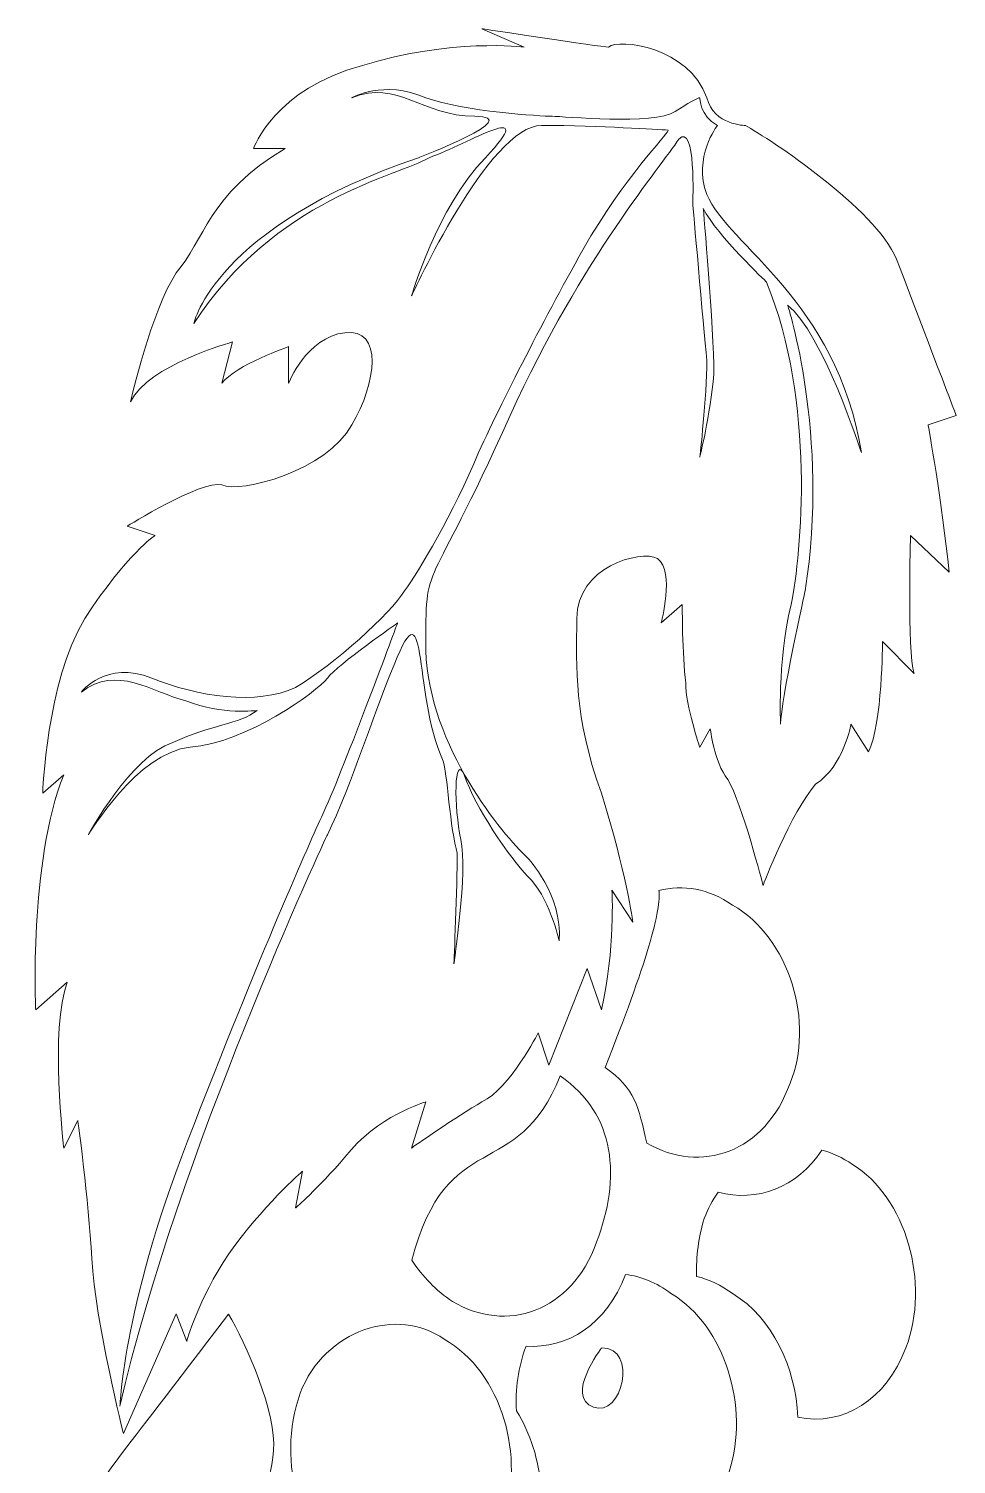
# Model space of a CAD drawing. Header units: millimetres. Extents: x 337 to 2510, y -469 to 429.
# Drawn here: x 368.91 to 376.99, y 311.99 to 324.49 of the extents above; entities that cross this region are included whole.
import ezdxf

# ---------------------------------------------------------------- set-up
doc = ezdxf.new("R2010")
doc.units = ezdxf.units.MM
doc.header["$MEASUREMENT"] = 0
doc.layers.add('Layer 1', color=7, linetype='Continuous')

msp = doc.modelspace()

# ---------------------------------------------------------------- linework, layer by layer
at = {"layer": 'Layer 1', "color": 250, "lineweight": 9}
for points, knots in [([(375.1511, 323.6443), (375.3661, 323.5243), (376.2841, 322.9223), (376.4671, 322.4813), (376.4671, 322.4813), (376.4671, 322.4813), (376.4671, 322.4813), (376.4671, 322.4813), (376.4671, 322.4813), (376.6201, 322.0803), (376.9881, 321.1183), (376.9881, 321.1183), (376.9881, 321.1183), (376.9881, 321.1183), (376.9881, 321.1183), (376.9881, 321.1183), (376.9881, 321.1183), (376.9881, 321.1183), (376.7431, 321.0383), (376.7431, 321.0383), (376.7431, 321.0383), (376.7431, 321.0383), (376.7431, 321.0383), (376.7431, 321.0383), (376.7431, 321.0383), (376.7431, 321.0383), (376.8651, 320.3563), (376.9261, 319.7543), (376.9261, 319.7543), (376.9261, 319.7543), (376.9261, 319.7543), (376.9261, 319.7543), (376.9261, 319.7543), (376.9261, 319.7543), (376.5901, 320.0753), (376.5901, 320.0753), (376.5901, 320.0753), (376.5901, 320.0753), (376.5901, 320.0753), (376.5901, 320.0753), (376.5901, 320.0753), (376.5901, 320.0753), (376.5591, 319.0733), (376.6201, 318.8723), (376.6201, 318.8723), (376.6201, 318.8723), (376.6201, 318.8723), (376.6201, 318.8723), (376.6201, 318.8723), (376.6201, 318.8723), (376.3451, 319.1533), (376.3451, 319.1533), (376.3451, 319.1533), (376.3451, 319.1533), (376.3451, 319.1533), (376.3451, 319.1533), (376.3451, 319.1533), (376.3451, 319.1533), (376.3451, 318.4313), (376.2231, 318.1913), (376.2231, 318.1913), (376.2231, 318.1913), (376.2231, 318.1913), (376.2231, 318.1913), (376.2231, 318.1913), (376.2231, 318.1913), (376.0701, 318.4313), (376.0701, 318.4313), (376.0701, 318.4313), (376.0701, 318.4313), (376.0701, 318.4313), (376.0701, 318.4313), (376.0701, 318.4313), (376.0701, 318.4313), (376.0081, 318.0703), (375.7631, 317.9103), (375.7631, 317.9103), (375.7631, 317.9103), (375.7631, 317.9103), (375.7631, 317.9103), (375.7631, 317.9103), (375.5491, 317.6693), (375.3051, 317.0283), (375.3051, 317.0283), (375.3051, 317.0283), (375.3051, 317.0283), (375.3051, 317.0283), (375.3051, 317.0283), (375.3051, 317.0283), (375.3051, 317.0283), (375.1211, 317.7493), (374.9981, 317.9503), (374.9981, 317.9503), (374.9981, 317.9503), (374.9981, 317.9503), (374.9981, 317.9503), (374.9981, 317.9503), (374.8761, 318.1103), (374.8451, 318.3913), (374.8451, 318.3913), (374.8451, 318.3913), (374.8451, 318.3913), (374.8451, 318.3913), (374.8451, 318.3913), (374.8451, 318.3913), (374.8451, 318.3913), (374.7541, 318.2313), (374.7541, 318.2313), (374.7541, 318.2313), (374.7541, 318.2313), (374.7541, 318.2313), (374.7541, 318.2313), (374.7541, 318.2313), (374.7541, 318.2313), (374.6311, 318.5923), (374.6311, 318.7923), (374.6311, 318.7923), (374.6311, 318.7923), (374.6311, 318.7923), (374.6311, 318.7923), (374.6311, 318.7923), (374.6011, 319.0333), (374.6011, 319.4743), (374.6011, 319.4743), (374.6011, 319.4743), (374.6011, 319.4743), (374.6011, 319.4743), (374.6011, 319.4743), (374.6011, 319.4743), (374.6011, 319.4743), (374.4171, 319.3133), (374.4171, 319.3133), (374.4171, 319.3133), (374.4171, 319.3133), (374.4171, 319.3133), (374.4171, 319.3133), (374.4171, 319.3133), (374.4171, 319.3133), (374.5391, 319.7543), (374.3861, 319.8753), (374.3861, 319.8753), (374.3861, 319.8753), (374.3861, 319.8753), (374.3861, 319.8753), (374.3861, 319.8753), (374.2331, 319.9553), (373.6821, 319.7953), (373.6821, 319.3533), (373.6821, 319.3533), (373.6821, 319.3533), (373.6821, 319.3533), (373.6821, 319.3533), (373.6821, 319.3533), (373.6821, 318.9123), (373.6521, 318.5113), (373.8971, 317.8303), (373.8971, 317.8303), (373.8971, 317.8303), (373.8971, 317.8303), (373.8971, 317.8303), (373.8971, 317.8303), (374.1111, 317.1483), (374.1721, 316.7073), (374.1721, 316.7073), (374.1721, 316.7073), (374.1721, 316.7073), (374.1721, 316.7073), (374.1721, 316.7073), (374.1721, 316.7073), (374.1721, 316.7073), (373.9891, 316.9883), (373.9891, 316.9883), (373.9891, 316.9883), (373.9891, 316.9883), (373.9891, 316.9883), (373.9891, 316.9883), (373.9891, 316.9883), (373.9891, 316.9883), (374.0191, 316.4663), (373.8971, 315.9453), (373.8971, 315.9453), (373.8971, 315.9453), (373.8971, 315.9453), (373.8971, 315.9453), (373.8971, 315.9453), (373.8971, 315.9453), (373.7741, 316.3063), (373.7741, 316.3063), (373.7741, 316.3063), (373.7741, 316.3063), (373.7741, 316.3063), (373.7741, 316.3063), (373.7741, 316.3063), (373.7741, 316.3063), (373.4381, 315.4643), (373.4381, 315.4643), (373.4381, 315.4643), (373.4381, 315.4643), (373.4381, 315.4643), (373.4381, 315.4643), (373.4381, 315.4643), (373.4381, 315.4643), (373.3461, 315.7443), (373.3461, 315.7443), (373.3461, 315.7443), (373.3461, 315.7443), (373.3461, 315.7443), (373.3461, 315.7443), (373.3461, 315.7443), (373.3461, 315.7443), (373.1011, 315.2633), (372.8561, 315.1433), (372.8561, 315.1433), (372.8561, 315.1433), (372.8561, 315.1433), (372.8561, 315.1433), (372.8561, 315.1433), (372.6422, 315.0233), (372.2442, 314.7423), (372.2442, 314.7423), (372.2442, 314.7423), (372.2442, 314.7423), (372.2442, 314.7423), (372.2442, 314.7423), (372.2442, 314.7423), (372.2442, 314.7423), (372.3672, 315.1433), (372.3672, 315.1433), (372.3672, 315.1433), (372.3672, 315.1433), (372.3672, 315.1433), (372.3672, 315.1433), (372.3672, 315.1433), (372.3672, 315.1433), (371.9382, 315.0233), (371.6632, 314.6624), (371.6632, 314.6624), (371.6632, 314.6624), (371.6632, 314.6624), (371.6632, 314.6624), (371.6632, 314.6624), (371.4182, 314.3814), (371.2342, 314.2214), (371.2342, 314.2214), (371.2342, 314.2214), (371.2342, 314.2214), (371.2342, 314.2214), (371.2342, 314.2214), (371.2342, 314.2214), (371.2342, 314.2214), (371.2952, 314.5414), (371.2952, 314.5414), (371.2952, 314.5414), (371.2952, 314.5414), (371.2952, 314.5414), (371.2952, 314.5414), (371.2952, 314.5414), (371.2952, 314.5414), (370.9282, 314.2214), (370.6532, 313.8204), (370.6532, 313.8204), (370.6532, 313.8204), (370.6532, 313.8204), (370.6532, 313.8204), (370.6532, 313.8204), (370.3782, 313.4194), (370.2862, 313.0584), (370.2862, 313.0584), (370.2862, 313.0584), (370.2862, 313.0584), (370.2862, 313.0584), (370.2862, 313.0584), (370.2862, 313.0584), (370.2862, 313.0584), (370.1942, 313.2984), (370.1942, 313.2984), (370.1942, 313.2984), (370.1942, 313.2984), (370.1942, 313.2984), (370.1942, 313.2984), (370.1942, 313.2984), (370.1942, 313.2984), (369.7352, 312.2564), (369.7352, 312.2564), (369.7352, 312.2564), (369.7352, 312.2564), (369.7352, 312.2564), (369.7352, 312.2564), (369.7352, 312.2564), (369.7352, 312.2564), (369.4902, 313.2184), (369.4592, 313.7804), (369.4592, 313.7804), (369.4592, 313.7804), (369.4592, 313.7804), (369.4592, 313.7804), (369.4592, 313.7804), (369.4292, 314.3014), (369.3372, 314.9833), (369.3372, 314.9833), (369.3372, 314.9833), (369.3372, 314.9833), (369.3372, 314.9833), (369.3372, 314.9833), (369.3372, 314.9833), (369.3372, 314.9833), (369.2142, 314.7423), (369.2142, 314.7423), (369.2142, 314.7423), (369.2142, 314.7423), (369.2142, 314.7423), (369.2142, 314.7423), (369.2142, 314.7423), (369.2142, 314.7423), (369.0922, 315.7853), (369.2452, 316.1863), (369.2452, 316.1863), (369.2452, 316.1863), (369.2452, 316.1863), (369.2452, 316.1863), (369.2452, 316.1863), (369.2452, 316.1863), (368.9702, 315.9453), (368.9702, 315.9453), (368.9702, 315.9453), (368.9702, 315.9453), (368.9702, 315.9453), (368.9702, 315.9453), (368.9702, 315.9453), (368.9702, 315.9453), (368.9092, 317.2283), (369.2142, 317.9903), (369.2142, 317.9903), (369.2142, 317.9903), (369.2142, 317.9903), (369.2142, 317.9903), (369.2142, 317.9903), (369.2142, 317.9903), (369.0312, 317.8303), (369.0312, 317.8303), (369.0312, 317.8303), (369.0312, 317.8303), (369.0312, 317.8303), (369.0312, 317.8303), (369.0312, 317.8303), (369.0312, 317.8303), (369.0622, 318.7923), (369.3982, 319.3533), (369.3982, 319.3533), (369.3982, 319.3533), (369.3982, 319.3533), (369.3982, 319.3533), (369.3982, 319.3533), (369.7662, 319.9153), (370.0102, 320.0753), (370.0102, 320.0753), (370.0102, 320.0753), (370.0102, 320.0753), (370.0102, 320.0753), (370.0102, 320.0753), (370.0102, 320.0753), (370.0102, 320.0753), (369.7662, 320.1553), (369.7662, 320.1553), (369.7662, 320.1553), (369.7662, 320.1553), (369.7662, 320.1553), (369.7662, 320.1553), (369.7662, 320.1553), (369.7662, 320.1553), (370.4082, 320.5563), (370.5922, 320.5163), (370.5922, 320.5163), (370.5922, 320.5163), (370.5922, 320.5163), (370.5922, 320.5163), (370.5922, 320.5163), (370.7452, 320.4363), (371.5102, 320.6373), (371.7242, 321.0383), (371.7242, 321.0383), (371.7242, 321.0383), (371.7242, 321.0383), (371.7242, 321.0383), (371.7242, 321.0383), (371.9382, 321.3993), (371.9992, 321.8803), (371.6632, 321.8403), (371.6632, 321.8403), (371.6632, 321.8403), (371.6632, 321.8403), (371.6632, 321.8403), (371.6632, 321.8403), (371.3262, 321.8003), (371.1732, 321.3993), (371.1732, 321.3993), (371.1732, 321.3993), (371.1732, 321.3993), (371.1732, 321.3993), (371.1732, 321.3993), (371.1732, 321.3993), (371.1732, 321.3993), (371.1732, 321.7193), (371.1732, 321.7193), (371.1732, 321.7193), (371.1732, 321.7193), (371.1732, 321.7193), (371.1732, 321.7193), (371.1732, 321.7193), (371.1732, 321.7193), (370.7142, 321.5593), (370.5922, 321.3993), (370.5922, 321.3993), (370.5922, 321.3993), (370.5922, 321.3993), (370.5922, 321.3993), (370.5922, 321.3993), (370.5922, 321.3993), (370.6832, 321.7593), (370.6832, 321.7593), (370.6832, 321.7593), (370.6832, 321.7593), (370.6832, 321.7593), (370.6832, 321.7593), (370.6832, 321.7593), (370.6832, 321.7593), (369.9492, 321.5593), (369.7962, 321.2383), (369.7962, 321.2383), (369.7962, 321.2383), (369.7962, 321.2383), (369.7962, 321.2383), (369.7962, 321.2383), (369.7962, 321.2383), (369.9802, 322.0403), (370.1942, 322.3613), (370.1942, 322.3613), (370.1942, 322.3613), (370.1942, 322.3613), (370.1942, 322.3613), (370.1942, 322.3613), (370.4392, 322.6423), (370.4692, 323.0433), (371.1432, 323.4443), (371.1432, 323.4443), (371.1432, 323.4443), (371.1432, 323.4443), (371.1432, 323.4443), (371.1432, 323.4443), (371.1432, 323.4443), (370.8672, 323.4443), (370.8672, 323.4443), (370.8672, 323.4443), (370.8672, 323.4443), (370.8672, 323.4443), (370.8672, 323.4443), (370.8672, 323.4443), (370.8672, 323.4443), (371.0512, 323.9653), (371.8162, 324.1653), (371.8162, 324.1653), (371.8162, 324.1653), (371.8162, 324.1653), (371.8162, 324.1653), (371.8162, 324.1653), (372.5812, 324.4063), (373.2241, 324.3263), (373.2241, 324.3263), (373.2241, 324.3263), (373.2241, 324.3263), (373.2241, 324.3263), (373.2241, 324.3263), (373.2241, 324.3263), (373.2241, 324.3263), (372.8561, 324.4863), (372.8561, 324.4863), (372.8561, 324.4863), (372.8561, 324.4863), (372.8561, 324.4863), (372.8561, 324.4863), (372.8561, 324.4863), (372.8561, 324.4863), (373.8971, 324.3263), (373.9581, 324.3263), (373.9581, 324.3263), (373.9581, 324.3263), (373.9581, 324.3263), (373.9581, 324.3263), (373.9581, 324.3263), (374.0501, 324.4063), (374.6621, 324.3263), (374.8151, 323.8853), (374.8151, 323.8853), (374.8151, 323.8853), (374.8151, 323.8853), (374.8151, 323.8853), (374.8151, 323.8853), (374.8761, 323.6443), (375.1511, 323.6443), (375.1511, 323.6443)], [0, 0, 0, 0, 0.0079365, 0.0079365, 0.0079365, 0.0079365, 0.015873, 0.015873, 0.015873, 0.015873, 0.0238095, 0.0238095, 0.0238095, 0.0238095, 0.031746, 0.031746, 0.031746, 0.031746, 0.0396825, 0.0396825, 0.0396825, 0.0396825, 0.047619, 0.047619, 0.047619, 0.047619, 0.0555556, 0.0555556, 0.0555556, 0.0555556, 0.0634921, 0.0634921, 0.0634921, 0.0634921, 0.0714286, 0.0714286, 0.0714286, 0.0714286, 0.0793651, 0.0793651, 0.0793651, 0.0793651, 0.0873016, 0.0873016, 0.0873016, 0.0873016, 0.0952381, 0.0952381, 0.0952381, 0.0952381, 0.1031746, 0.1031746, 0.1031746, 0.1031746, 0.1111111, 0.1111111, 0.1111111, 0.1111111, 0.1190476, 0.1190476, 0.1190476, 0.1190476, 0.1269841, 0.1269841, 0.1269841, 0.1269841, 0.1349206, 0.1349206, 0.1349206, 0.1349206, 0.1428571, 0.1428571, 0.1428571, 0.1428571, 0.1507937, 0.1507937, 0.1507937, 0.1507937, 0.1587302, 0.1587302, 0.1587302, 0.1587302, 0.1666667, 0.1666667, 0.1666667, 0.1666667, 0.1746032, 0.1746032, 0.1746032, 0.1746032, 0.1825397, 0.1825397, 0.1825397, 0.1825397, 0.1904762, 0.1904762, 0.1904762, 0.1904762, 0.1984127, 0.1984127, 0.1984127, 0.1984127, 0.2063492, 0.2063492, 0.2063492, 0.2063492, 0.2142857, 0.2142857, 0.2142857, 0.2142857, 0.2222222, 0.2222222, 0.2222222, 0.2222222, 0.2301587, 0.2301587, 0.2301587, 0.2301587, 0.2380952, 0.2380952, 0.2380952, 0.2380952, 0.2460317, 0.2460317, 0.2460317, 0.2460317, 0.2539683, 0.2539683, 0.2539683, 0.2539683, 0.2619048, 0.2619048, 0.2619048, 0.2619048, 0.2698413, 0.2698413, 0.2698413, 0.2698413, 0.2777778, 0.2777778, 0.2777778, 0.2777778, 0.2857143, 0.2857143, 0.2857143, 0.2857143, 0.2936508, 0.2936508, 0.2936508, 0.2936508, 0.3015873, 0.3015873, 0.3015873, 0.3015873, 0.3095238, 0.3095238, 0.3095238, 0.3095238, 0.3174603, 0.3174603, 0.3174603, 0.3174603, 0.3253968, 0.3253968, 0.3253968, 0.3253968, 0.3333333, 0.3333333, 0.3333333, 0.3333333, 0.3412698, 0.3412698, 0.3412698, 0.3412698, 0.3492063, 0.3492063, 0.3492063, 0.3492063, 0.3571429, 0.3571429, 0.3571429, 0.3571429, 0.3650794, 0.3650794, 0.3650794, 0.3650794, 0.3730159, 0.3730159, 0.3730159, 0.3730159, 0.3809524, 0.3809524, 0.3809524, 0.3809524, 0.3888889, 0.3888889, 0.3888889, 0.3888889, 0.3968254, 0.3968254, 0.3968254, 0.3968254, 0.4047619, 0.4047619, 0.4047619, 0.4047619, 0.4126984, 0.4126984, 0.4126984, 0.4126984, 0.4206349, 0.4206349, 0.4206349, 0.4206349, 0.4285714, 0.4285714, 0.4285714, 0.4285714, 0.4365079, 0.4365079, 0.4365079, 0.4365079, 0.4444444, 0.4444444, 0.4444444, 0.4444444, 0.452381, 0.452381, 0.452381, 0.452381, 0.4603175, 0.4603175, 0.4603175, 0.4603175, 0.468254, 0.468254, 0.468254, 0.468254, 0.4761905, 0.4761905, 0.4761905, 0.4761905, 0.484127, 0.484127, 0.484127, 0.484127, 0.4920635, 0.4920635, 0.4920635, 0.4920635, 0.5, 0.5, 0.5, 0.5, 0.5079365, 0.5079365, 0.5079365, 0.5079365, 0.515873, 0.515873, 0.515873, 0.515873, 0.5238095, 0.5238095, 0.5238095, 0.5238095, 0.531746, 0.531746, 0.531746, 0.531746, 0.5396825, 0.5396825, 0.5396825, 0.5396825, 0.547619, 0.547619, 0.547619, 0.547619, 0.5555556, 0.5555556, 0.5555556, 0.5555556, 0.5634921, 0.5634921, 0.5634921, 0.5634921, 0.5714286, 0.5714286, 0.5714286, 0.5714286, 0.5793651, 0.5793651, 0.5793651, 0.5793651, 0.5873016, 0.5873016, 0.5873016, 0.5873016, 0.5952381, 0.5952381, 0.5952381, 0.5952381, 0.6031746, 0.6031746, 0.6031746, 0.6031746, 0.6111111, 0.6111111, 0.6111111, 0.6111111, 0.6190476, 0.6190476, 0.6190476, 0.6190476, 0.6269841, 0.6269841, 0.6269841, 0.6269841, 0.6349206, 0.6349206, 0.6349206, 0.6349206, 0.6428571, 0.6428571, 0.6428571, 0.6428571, 0.6507937, 0.6507937, 0.6507937, 0.6507937, 0.6587302, 0.6587302, 0.6587302, 0.6587302, 0.6666667, 0.6666667, 0.6666667, 0.6666667, 0.6746032, 0.6746032, 0.6746032, 0.6746032, 0.6825397, 0.6825397, 0.6825397, 0.6825397, 0.6904762, 0.6904762, 0.6904762, 0.6904762, 0.6984127, 0.6984127, 0.6984127, 0.6984127, 0.7063492, 0.7063492, 0.7063492, 0.7063492, 0.7142857, 0.7142857, 0.7142857, 0.7142857, 0.7222222, 0.7222222, 0.7222222, 0.7222222, 0.7301587, 0.7301587, 0.7301587, 0.7301587, 0.7380952, 0.7380952, 0.7380952, 0.7380952, 0.7460317, 0.7460317, 0.7460317, 0.7460317, 0.7539683, 0.7539683, 0.7539683, 0.7539683, 0.7619048, 0.7619048, 0.7619048, 0.7619048, 0.7698413, 0.7698413, 0.7698413, 0.7698413, 0.7777778, 0.7777778, 0.7777778, 0.7777778, 0.7857143, 0.7857143, 0.7857143, 0.7857143, 0.7936508, 0.7936508, 0.7936508, 0.7936508, 0.8015873, 0.8015873, 0.8015873, 0.8015873, 0.8095238, 0.8095238, 0.8095238, 0.8095238, 0.8174603, 0.8174603, 0.8174603, 0.8174603, 0.8253968, 0.8253968, 0.8253968, 0.8253968, 0.8333333, 0.8333333, 0.8333333, 0.8333333, 0.8412698, 0.8412698, 0.8412698, 0.8412698, 0.8492063, 0.8492063, 0.8492063, 0.8492063, 0.8571429, 0.8571429, 0.8571429, 0.8571429, 0.8650794, 0.8650794, 0.8650794, 0.8650794, 0.8730159, 0.8730159, 0.8730159, 0.8730159, 0.8809524, 0.8809524, 0.8809524, 0.8809524, 0.8888889, 0.8888889, 0.8888889, 0.8888889, 0.8968254, 0.8968254, 0.8968254, 0.8968254, 0.9047619, 0.9047619, 0.9047619, 0.9047619, 0.9126984, 0.9126984, 0.9126984, 0.9126984, 0.9206349, 0.9206349, 0.9206349, 0.9206349, 0.9285714, 0.9285714, 0.9285714, 0.9285714, 0.9365079, 0.9365079, 0.9365079, 0.9365079, 0.9444444, 0.9444444, 0.9444444, 0.9444444, 0.952381, 0.952381, 0.952381, 0.952381, 0.9603175, 0.9603175, 0.9603175, 0.9603175, 0.968254, 0.968254, 0.968254, 0.968254, 0.9761905, 0.9761905, 0.9761905, 0.9761905, 0.984127, 0.984127, 0.984127, 0.984127, 1, 1, 1, 1]), ([(374.9071, 323.6443), (374.9071, 323.6443), (374.6931, 323.3633), (374.8151, 323.0433), (374.8151, 323.0433), (374.8151, 323.0433), (374.8151, 323.0433), (374.8151, 323.0433), (374.8151, 323.0433), (374.9981, 322.6023), (375.9471, 322.1203), (376.1611, 320.7973), (376.1611, 320.7973), (376.1611, 320.7973), (376.1611, 320.7973), (376.1611, 320.7973), (376.1611, 320.7973), (376.1611, 320.7973), (375.8251, 321.8403), (375.5191, 322.0803), (375.5191, 322.0803), (375.5191, 322.0803), (375.5191, 322.0803), (375.5191, 322.0803), (375.5191, 322.0803), (375.5191, 322.0803), (375.8861, 320.9573), (375.6721, 319.5943), (375.6721, 319.5943), (375.6721, 319.5943), (375.6721, 319.5943), (375.6721, 319.5943), (375.6721, 319.5943), (375.6721, 319.5943), (375.4581, 318.6323), (375.4581, 318.4313), (375.4581, 318.4313), (375.4581, 318.4313), (375.4581, 318.4313), (375.4581, 318.4313), (375.4581, 318.4313), (375.4581, 318.4313), (375.4271, 318.9523), (375.5491, 319.4743), (375.5491, 319.4743), (375.5491, 319.4743), (375.5491, 319.4743), (375.5491, 319.4743), (375.5491, 319.4743), (375.6411, 319.9153), (375.7631, 321.2383), (375.3351, 322.2813), (375.3351, 322.2813), (375.3351, 322.2813), (375.3351, 322.2813), (375.3351, 322.2813), (375.3351, 322.2813), (375.3351, 322.2813), (374.9071, 322.6823), (374.7841, 322.9223), (374.7841, 322.9223), (374.7841, 322.9223), (374.7841, 322.9223), (374.7841, 322.9223), (374.7841, 322.9223), (374.7841, 322.9223), (374.8761, 321.8803), (374.8761, 321.4793), (374.8761, 321.4793), (374.8761, 321.4793), (374.8761, 321.4793), (374.8761, 321.4793), (374.8761, 321.4793), (374.8451, 321.1183), (374.7541, 320.7573), (374.7541, 320.7573), (374.7541, 320.7573), (374.7541, 320.7573), (374.7541, 320.7573), (374.7541, 320.7573), (374.7541, 320.7573), (374.7541, 320.7573), (374.8151, 321.2783), (374.8151, 321.5993), (374.8151, 321.5993), (374.8151, 321.5993), (374.8151, 321.5993), (374.8151, 321.5993), (374.8151, 321.5993), (374.7841, 321.9203), (374.6931, 322.9623), (374.6931, 322.9623), (374.6931, 322.9623), (374.6931, 322.9623), (374.6931, 322.9623), (374.6931, 322.9623), (374.6931, 322.9623), (374.6931, 322.9623), (374.7231, 323.6843), (374.5701, 323.5243), (374.5701, 323.5243), (374.5701, 323.5243), (374.5701, 323.5243), (374.5701, 323.5243), (374.5701, 323.5243), (374.4171, 323.2833), (373.7441, 322.5213), (373.1011, 321.1183), (373.1011, 321.1183), (373.1011, 321.1183), (373.1011, 321.1183), (373.1011, 321.1183), (373.1011, 321.1183), (372.3672, 319.4743), (372.3672, 319.9153), (372.3672, 319.0733), (372.3672, 319.0733), (372.3672, 319.0733), (372.3672, 319.0733), (372.3672, 319.0733), (372.3672, 319.0733), (372.3972, 318.2313), (373.0401, 317.4693), (373.2541, 317.2683), (373.2541, 317.2683), (373.2541, 317.2683), (373.2541, 317.2683), (373.2541, 317.2683), (373.2541, 317.2683), (373.2541, 317.2683), (373.5601, 316.9473), (373.5291, 316.5463), (373.5291, 316.5463), (373.5291, 316.5463), (373.5291, 316.5463), (373.5291, 316.5463), (373.5291, 316.5463), (373.5291, 316.5463), (373.4381, 316.9473), (373.2541, 317.1083), (373.2541, 317.1083), (373.2541, 317.1083), (373.2541, 317.1083), (373.2541, 317.1083), (373.2541, 317.1083), (373.1011, 317.2683), (372.7951, 317.7093), (372.7031, 317.9903), (372.7031, 317.9903), (372.7031, 317.9903), (372.7031, 317.9903), (372.7031, 317.9903), (372.7031, 317.9903), (372.6122, 318.1913), (372.6122, 317.7093), (372.6731, 317.4293), (372.6731, 317.4293), (372.6731, 317.4293), (372.6731, 317.4293), (372.6731, 317.4293), (372.6731, 317.4293), (372.7341, 317.1483), (372.6122, 316.3463), (372.6122, 316.3463), (372.6122, 316.3463), (372.6122, 316.3463), (372.6122, 316.3463), (372.6122, 316.3463), (372.6122, 316.3463), (372.6122, 316.3463), (372.6422, 317.0283), (372.6422, 317.3083), (372.6422, 317.3083), (372.6422, 317.3083), (372.6422, 317.3083), (372.6422, 317.3083), (372.6422, 317.3083), (372.5812, 317.5093), (372.5502, 318.0303), (372.5202, 318.1103), (372.5202, 318.1103), (372.5202, 318.1103), (372.5202, 318.1103), (372.5202, 318.1103), (372.5202, 318.1103), (372.2442, 318.7123), (372.3972, 319.7543), (372.0612, 318.8723), (372.0612, 318.8723), (372.0612, 318.8723), (372.0612, 318.8723), (372.0612, 318.8723), (372.0612, 318.8723), (371.9082, 318.5113), (371.7242, 317.9103), (371.5102, 317.4693), (371.5102, 317.4693), (371.5102, 317.4693), (371.5102, 317.4693), (371.5102, 317.4693), (371.5102, 317.4693), (371.5102, 317.4693), (370.1942, 314.6624), (369.7042, 312.4964), (369.7042, 312.4964), (369.7042, 312.4964), (369.7042, 312.4964), (369.7042, 312.4964), (369.7042, 312.4964), (369.7042, 312.4964), (369.7352, 313.4194), (370.3472, 314.9423), (370.3472, 314.9423), (370.3472, 314.9423), (370.3472, 314.9423), (370.3472, 314.9423), (370.3472, 314.9423), (370.9902, 316.5873), (371.3872, 317.4693), (371.4792, 317.6693), (371.4792, 317.6693), (371.4792, 317.6693), (371.4792, 317.6693), (371.4792, 317.6693), (371.4792, 317.6693), (371.6632, 318.0703), (372.1222, 319.3133), (372.1222, 319.3133), (372.1222, 319.3133), (372.1222, 319.3133), (372.1222, 319.3133), (372.1222, 319.3133), (372.1222, 319.3133), (372.1222, 319.3133), (371.6022, 318.9523), (371.5102, 318.8323), (371.5102, 318.8323), (371.5102, 318.8323), (371.5102, 318.8323), (371.5102, 318.8323), (371.5102, 318.8323), (371.4182, 318.7123), (370.8062, 318.2713), (370.3162, 318.2313), (370.3162, 318.2313), (370.3162, 318.2313), (370.3162, 318.2313), (370.3162, 318.2313), (370.3162, 318.2313), (369.8572, 318.1913), (369.4292, 317.4693), (369.4292, 317.4693), (369.4292, 317.4693), (369.4292, 317.4693), (369.4292, 317.4693), (369.4292, 317.4693), (369.4292, 317.4693), (369.4292, 317.4693), (369.7962, 318.1503), (370.1632, 318.2713), (370.1632, 318.2713), (370.1632, 318.2713), (370.1632, 318.2713), (370.1632, 318.2713), (370.1632, 318.2713), (370.5002, 318.4313), (370.7452, 318.4313), (370.8982, 318.5513), (370.8982, 318.5513), (370.8982, 318.5513), (370.8982, 318.5513), (370.8982, 318.5513), (370.8982, 318.5513), (370.8982, 318.5513), (370.5922, 318.5113), (370.2862, 318.6323), (370.2862, 318.6323), (370.2862, 318.6323), (370.2862, 318.6323), (370.2862, 318.6323), (370.2862, 318.6323), (369.9802, 318.7123), (369.6742, 318.9523), (369.3682, 318.7123), (369.3682, 318.7123), (369.3682, 318.7123), (369.3682, 318.7123), (369.3682, 318.7123), (369.3682, 318.7123), (369.3682, 318.7123), (369.5822, 318.9933), (369.9802, 318.8323), (369.9802, 318.8323), (369.9802, 318.8323), (369.9802, 318.8323), (369.9802, 318.8323), (369.9802, 318.8323), (370.3782, 318.6723), (370.8982, 318.5923), (371.2342, 318.7523), (371.2342, 318.7523), (371.2342, 318.7523), (371.2342, 318.7523), (371.2342, 318.7523), (371.2342, 318.7523), (371.5712, 318.9523), (372.0612, 319.3943), (372.1832, 319.5943), (372.1832, 319.5943), (372.1832, 319.5943), (372.1832, 319.5943), (372.1832, 319.5943), (372.1832, 319.5943), (372.3052, 319.7543), (372.6122, 320.2763), (372.8261, 320.7973), (372.8261, 320.7973), (372.8261, 320.7973), (372.8261, 320.7973), (372.8261, 320.7973), (372.8261, 320.7973), (373.0701, 321.3183), (373.4381, 322.0403), (373.8051, 322.6823), (373.8051, 322.6823), (373.8051, 322.6823), (373.8051, 322.6823), (373.8051, 322.6823), (373.8051, 322.6823), (374.1721, 323.2833), (374.5091, 323.6043), (374.4781, 323.6043), (374.4781, 323.6043), (374.4781, 323.6043), (374.4781, 323.6043), (374.4781, 323.6043), (374.4781, 323.6043), (374.3861, 323.6043), (373.8971, 323.6443), (373.3761, 323.6443), (373.3761, 323.6443), (373.3761, 323.6443), (373.3761, 323.6443), (373.3761, 323.6443), (373.3761, 323.6443), (372.9171, 323.6443), (372.2442, 322.1603), (372.2442, 322.1603), (372.2442, 322.1603), (372.2442, 322.1603), (372.2442, 322.1603), (372.2442, 322.1603), (372.2442, 322.1603), (372.2442, 322.1603), (372.4592, 322.9223), (372.8871, 323.3633), (372.8871, 323.3633), (372.8871, 323.3633), (372.8871, 323.3633), (372.8871, 323.3633), (372.8871, 323.3633), (373.3761, 323.8853), (372.7341, 323.4843), (372.3972, 323.3633), (372.3972, 323.3633), (372.3972, 323.3633), (372.3972, 323.3633), (372.3972, 323.3633), (372.3972, 323.3633), (372.1222, 323.2033), (371.0512, 323.0033), (370.3472, 321.9203), (370.3472, 321.9203), (370.3472, 321.9203), (370.3472, 321.9203), (370.3472, 321.9203), (370.3472, 321.9203), (370.3472, 321.9203), (370.5312, 322.7623), (372.3052, 323.3633), (372.3052, 323.3633), (372.3052, 323.3633), (372.3052, 323.3633), (372.3052, 323.3633), (372.3052, 323.3633), (372.3052, 323.3633), (373.2541, 323.7243), (372.7951, 323.7243), (372.7951, 323.7243), (372.7951, 323.7243), (372.7951, 323.7243), (372.7951, 323.7243), (372.7951, 323.7243), (372.3362, 323.7243), (372.1222, 324.0453), (371.7242, 323.8853), (371.7242, 323.8853), (371.7242, 323.8853), (371.7242, 323.8853), (371.7242, 323.8853), (371.7242, 323.8853), (371.7242, 323.8853), (371.9992, 324.0453), (372.3672, 323.8853), (372.3672, 323.8853), (372.3672, 323.8853), (372.3672, 323.8853), (372.3672, 323.8853), (372.3672, 323.8853), (372.7031, 323.7643), (373.3761, 323.7243), (373.4681, 323.7243), (373.4681, 323.7243), (373.4681, 323.7243), (373.4681, 323.7243), (373.4681, 323.7243), (373.4681, 323.7243), (373.5601, 323.7243), (374.3561, 323.6443), (374.5391, 323.7643), (374.5391, 323.7643), (374.5391, 323.7643), (374.5391, 323.7643), (374.5391, 323.7643), (374.5391, 323.7643), (374.7231, 323.8853), (374.7541, 323.8853), (374.7541, 323.8853), (374.7541, 323.8853), (374.7541, 323.8853), (374.7541, 323.8853), (374.7541, 323.8853), (374.7541, 323.8853), (374.7541, 323.8853), (374.7541, 323.7243), (374.9071, 323.6443)], [0, 0, 0, 0, 0.0090909, 0.0090909, 0.0090909, 0.0090909, 0.0181818, 0.0181818, 0.0181818, 0.0181818, 0.0272727, 0.0272727, 0.0272727, 0.0272727, 0.0363636, 0.0363636, 0.0363636, 0.0363636, 0.0454545, 0.0454545, 0.0454545, 0.0454545, 0.0545455, 0.0545455, 0.0545455, 0.0545455, 0.0636364, 0.0636364, 0.0636364, 0.0636364, 0.0727273, 0.0727273, 0.0727273, 0.0727273, 0.0818182, 0.0818182, 0.0818182, 0.0818182, 0.0909091, 0.0909091, 0.0909091, 0.0909091, 0.1, 0.1, 0.1, 0.1, 0.1090909, 0.1090909, 0.1090909, 0.1090909, 0.1181818, 0.1181818, 0.1181818, 0.1181818, 0.1272727, 0.1272727, 0.1272727, 0.1272727, 0.1363636, 0.1363636, 0.1363636, 0.1363636, 0.1454545, 0.1454545, 0.1454545, 0.1454545, 0.1545455, 0.1545455, 0.1545455, 0.1545455, 0.1636364, 0.1636364, 0.1636364, 0.1636364, 0.1727273, 0.1727273, 0.1727273, 0.1727273, 0.1818182, 0.1818182, 0.1818182, 0.1818182, 0.1909091, 0.1909091, 0.1909091, 0.1909091, 0.2, 0.2, 0.2, 0.2, 0.2090909, 0.2090909, 0.2090909, 0.2090909, 0.2181818, 0.2181818, 0.2181818, 0.2181818, 0.2272727, 0.2272727, 0.2272727, 0.2272727, 0.2363636, 0.2363636, 0.2363636, 0.2363636, 0.2454545, 0.2454545, 0.2454545, 0.2454545, 0.2545455, 0.2545455, 0.2545455, 0.2545455, 0.2636364, 0.2636364, 0.2636364, 0.2636364, 0.2727273, 0.2727273, 0.2727273, 0.2727273, 0.2818182, 0.2818182, 0.2818182, 0.2818182, 0.2909091, 0.2909091, 0.2909091, 0.2909091, 0.3, 0.3, 0.3, 0.3, 0.3090909, 0.3090909, 0.3090909, 0.3090909, 0.3181818, 0.3181818, 0.3181818, 0.3181818, 0.3272727, 0.3272727, 0.3272727, 0.3272727, 0.3363636, 0.3363636, 0.3363636, 0.3363636, 0.3454545, 0.3454545, 0.3454545, 0.3454545, 0.3545455, 0.3545455, 0.3545455, 0.3545455, 0.3636364, 0.3636364, 0.3636364, 0.3636364, 0.3727273, 0.3727273, 0.3727273, 0.3727273, 0.3818182, 0.3818182, 0.3818182, 0.3818182, 0.3909091, 0.3909091, 0.3909091, 0.3909091, 0.4, 0.4, 0.4, 0.4, 0.4090909, 0.4090909, 0.4090909, 0.4090909, 0.4181818, 0.4181818, 0.4181818, 0.4181818, 0.4272727, 0.4272727, 0.4272727, 0.4272727, 0.4363636, 0.4363636, 0.4363636, 0.4363636, 0.4454545, 0.4454545, 0.4454545, 0.4454545, 0.4545455, 0.4545455, 0.4545455, 0.4545455, 0.4636364, 0.4636364, 0.4636364, 0.4636364, 0.4727273, 0.4727273, 0.4727273, 0.4727273, 0.4818182, 0.4818182, 0.4818182, 0.4818182, 0.4909091, 0.4909091, 0.4909091, 0.4909091, 0.5, 0.5, 0.5, 0.5, 0.5090909, 0.5090909, 0.5090909, 0.5090909, 0.5181818, 0.5181818, 0.5181818, 0.5181818, 0.5272727, 0.5272727, 0.5272727, 0.5272727, 0.5363636, 0.5363636, 0.5363636, 0.5363636, 0.5454545, 0.5454545, 0.5454545, 0.5454545, 0.5545455, 0.5545455, 0.5545455, 0.5545455, 0.5636364, 0.5636364, 0.5636364, 0.5636364, 0.5727273, 0.5727273, 0.5727273, 0.5727273, 0.5818182, 0.5818182, 0.5818182, 0.5818182, 0.5909091, 0.5909091, 0.5909091, 0.5909091, 0.6, 0.6, 0.6, 0.6, 0.6090909, 0.6090909, 0.6090909, 0.6090909, 0.6181818, 0.6181818, 0.6181818, 0.6181818, 0.6272727, 0.6272727, 0.6272727, 0.6272727, 0.6363636, 0.6363636, 0.6363636, 0.6363636, 0.6454545, 0.6454545, 0.6454545, 0.6454545, 0.6545455, 0.6545455, 0.6545455, 0.6545455, 0.6636364, 0.6636364, 0.6636364, 0.6636364, 0.6727273, 0.6727273, 0.6727273, 0.6727273, 0.6818182, 0.6818182, 0.6818182, 0.6818182, 0.6909091, 0.6909091, 0.6909091, 0.6909091, 0.7, 0.7, 0.7, 0.7, 0.7090909, 0.7090909, 0.7090909, 0.7090909, 0.7181818, 0.7181818, 0.7181818, 0.7181818, 0.7272727, 0.7272727, 0.7272727, 0.7272727, 0.7363636, 0.7363636, 0.7363636, 0.7363636, 0.7454545, 0.7454545, 0.7454545, 0.7454545, 0.7545455, 0.7545455, 0.7545455, 0.7545455, 0.7636364, 0.7636364, 0.7636364, 0.7636364, 0.7727273, 0.7727273, 0.7727273, 0.7727273, 0.7818182, 0.7818182, 0.7818182, 0.7818182, 0.7909091, 0.7909091, 0.7909091, 0.7909091, 0.8, 0.8, 0.8, 0.8, 0.8090909, 0.8090909, 0.8090909, 0.8090909, 0.8181818, 0.8181818, 0.8181818, 0.8181818, 0.8272727, 0.8272727, 0.8272727, 0.8272727, 0.8363636, 0.8363636, 0.8363636, 0.8363636, 0.8454545, 0.8454545, 0.8454545, 0.8454545, 0.8545455, 0.8545455, 0.8545455, 0.8545455, 0.8636364, 0.8636364, 0.8636364, 0.8636364, 0.8727273, 0.8727273, 0.8727273, 0.8727273, 0.8818182, 0.8818182, 0.8818182, 0.8818182, 0.8909091, 0.8909091, 0.8909091, 0.8909091, 0.9, 0.9, 0.9, 0.9, 0.9090909, 0.9090909, 0.9090909, 0.9090909, 0.9181818, 0.9181818, 0.9181818, 0.9181818, 0.9272727, 0.9272727, 0.9272727, 0.9272727, 0.9363636, 0.9363636, 0.9363636, 0.9363636, 0.9454545, 0.9454545, 0.9454545, 0.9454545, 0.9545455, 0.9545455, 0.9545455, 0.9545455, 0.9636364, 0.9636364, 0.9636364, 0.9636364, 0.9727273, 0.9727273, 0.9727273, 0.9727273, 0.9818182, 0.9818182, 0.9818182, 0.9818182, 1, 1, 1, 1]), ([(375.5401, 315.3073), (375.3261, 314.7003), (374.7571, 314.5114), (374.2931, 314.7863), (374.2931, 314.7863), (374.2931, 314.7863), (374.2931, 314.7863), (374.2931, 314.7863), (374.2931, 314.7863), (374.2171, 315.1033), (374.1951, 315.2603), (373.9291, 315.4433), (373.9291, 315.4433), (373.9291, 315.4433), (373.9291, 315.4433), (373.9291, 315.4433), (373.9291, 315.4433), (374.2841, 316.3323), (374.4281, 316.8373), (374.3971, 316.9833), (374.3971, 316.9833), (374.3971, 316.9833), (374.3971, 316.9833), (374.3971, 316.9833), (374.3971, 316.9833), (374.6051, 317.0383), (374.8321, 317.0033), (375.0381, 316.8573), (375.0381, 316.8573), (375.0381, 316.8573), (375.0381, 316.8573), (375.0381, 316.8573), (375.0381, 316.8573), (375.5401, 316.5763), (375.7551, 315.8243), (375.5401, 315.3073)], [0, 0, 0, 0, 0.1, 0.1, 0.1, 0.1, 0.2, 0.2, 0.2, 0.2, 0.3, 0.3, 0.3, 0.3, 0.4, 0.4, 0.4, 0.4, 0.5, 0.5, 0.5, 0.5, 0.6, 0.6, 0.6, 0.6, 0.7, 0.7, 0.7, 0.7, 0.8, 0.8, 0.8, 0.8, 1, 1, 1, 1]), ([(373.8551, 313.9234), (373.6391, 313.3134), (373.0661, 313.1254), (372.6002, 313.4074), (372.6002, 313.4074), (372.6002, 313.4074), (372.6002, 313.4074), (372.6002, 313.4074), (372.6002, 313.4074), (372.4582, 313.5004), (372.3392, 313.6234), (372.2462, 313.7664), (372.2462, 313.7664), (372.2462, 313.7664), (372.2462, 313.7664), (372.2462, 313.7664), (372.2462, 313.7664), (372.5532, 314.9413), (373.1621, 314.4284), (373.5381, 315.3703), (373.5381, 315.3703), (373.5381, 315.3703), (373.5381, 315.3703), (373.5381, 315.3703), (373.5381, 315.3703), (374.0261, 315.0353), (374.0671, 314.4794), (373.8551, 313.9234)], [0, 0, 0, 0, 0.125, 0.125, 0.125, 0.125, 0.25, 0.25, 0.25, 0.25, 0.375, 0.375, 0.375, 0.375, 0.5, 0.5, 0.5, 0.5, 0.625, 0.625, 0.625, 0.625, 0.75, 0.75, 0.75, 0.75, 1, 1, 1, 1]), ([(376.5491, 313.0024), (376.3791, 312.5554), (376.0051, 312.3154), (375.6071, 312.3994), (375.6071, 312.3994), (375.6071, 312.3994), (375.6071, 312.3994), (375.6071, 312.3994), (375.6071, 312.3994), (375.5901, 312.8364), (375.3841, 313.2664), (375.0441, 313.4724), (375.0441, 313.4724), (375.0441, 313.4724), (375.0441, 313.4724), (375.0441, 313.4724), (375.0441, 313.4724), (374.9381, 313.5514), (374.8311, 313.6004), (374.7261, 313.6254), (374.7261, 313.6254), (374.7261, 313.6254), (374.7261, 313.6254), (374.7261, 313.6254), (374.7261, 313.6254), (374.7201, 313.7994), (374.7431, 313.9714), (374.7931, 314.1294), (374.7931, 314.1294), (374.7931, 314.1294), (374.7931, 314.1294), (374.7931, 314.1294), (374.7931, 314.1294), (374.8251, 314.2134), (374.8661, 314.2904), (374.9141, 314.3594), (374.9141, 314.3594), (374.9141, 314.3594), (374.9141, 314.3594), (374.9141, 314.3594), (374.9141, 314.3594), (375.2501, 314.2674), (375.6011, 314.3944), (375.8171, 314.7243), (375.8171, 314.7243), (375.8171, 314.7243), (375.8171, 314.7243), (375.8171, 314.7243), (375.8171, 314.7243), (375.9091, 314.7003), (375.9981, 314.6594), (376.0831, 314.5994), (376.0831, 314.5994), (376.0831, 314.5994), (376.0831, 314.5994), (376.0831, 314.5994), (376.0831, 314.5994), (376.5491, 314.3174), (376.7641, 313.5664), (376.5491, 313.0024)], [0, 0, 0, 0, 0.0625, 0.0625, 0.0625, 0.0625, 0.125, 0.125, 0.125, 0.125, 0.1875, 0.1875, 0.1875, 0.1875, 0.25, 0.25, 0.25, 0.25, 0.3125, 0.3125, 0.3125, 0.3125, 0.375, 0.375, 0.375, 0.375, 0.4375, 0.4375, 0.4375, 0.4375, 0.5, 0.5, 0.5, 0.5, 0.5625, 0.5625, 0.5625, 0.5625, 0.625, 0.625, 0.625, 0.625, 0.6875, 0.6875, 0.6875, 0.6875, 0.75, 0.75, 0.75, 0.75, 0.8125, 0.8125, 0.8125, 0.8125, 0.875, 0.875, 0.875, 0.875, 1, 1, 1, 1]), ([(375.0101, 311.9234), (374.7591, 311.3124), (374.1861, 311.1244), (373.7201, 311.4064), (373.7201, 311.4064), (373.7201, 311.4064), (373.7201, 311.4064), (373.7201, 311.4064), (373.7201, 311.4064), (373.5811, 311.5044), (373.4621, 311.6344), (373.3691, 311.7864), (373.3691, 311.7864), (373.3691, 311.7864), (373.3691, 311.7864), (373.3691, 311.7864), (373.3691, 311.7864), (373.3531, 312.0244), (373.2801, 312.2594), (373.1571, 312.4534), (373.1571, 312.4534), (373.1571, 312.4534), (373.1571, 312.4534), (373.1571, 312.4534), (373.1571, 312.4534), (373.1461, 312.6414), (373.1711, 312.8334), (373.2411, 313.0184), (373.2411, 313.0184), (373.2411, 313.0184), (373.2411, 313.0184), (373.2411, 313.0184), (373.2411, 313.0184), (373.5971, 312.9914), (373.9451, 313.2054), (374.1071, 313.6414), (374.1071, 313.6414), (374.1071, 313.6414), (374.1071, 313.6414), (374.1071, 313.6414), (374.1071, 313.6414), (374.2391, 313.6264), (374.3741, 313.5734), (374.5081, 313.4734), (374.5081, 313.4734), (374.5081, 313.4734), (374.5081, 313.4734), (374.5081, 313.4734), (374.5081, 313.4734), (374.9741, 313.1914), (375.1891, 312.4864), (375.0101, 311.9234)], [0, 0, 0, 0, 0.0714286, 0.0714286, 0.0714286, 0.0714286, 0.1428571, 0.1428571, 0.1428571, 0.1428571, 0.2142857, 0.2142857, 0.2142857, 0.2142857, 0.2857143, 0.2857143, 0.2857143, 0.2857143, 0.3571429, 0.3571429, 0.3571429, 0.3571429, 0.4285714, 0.4285714, 0.4285714, 0.4285714, 0.5, 0.5, 0.5, 0.5, 0.5714286, 0.5714286, 0.5714286, 0.5714286, 0.6428571, 0.6428571, 0.6428571, 0.6428571, 0.7142857, 0.7142857, 0.7142857, 0.7142857, 0.7857143, 0.7857143, 0.7857143, 0.7857143, 0.8571429, 0.8571429, 0.8571429, 0.8571429, 1, 1, 1, 1]), ([(371.0412, 312.1104), (370.9862, 311.4414), (370.4892, 311.0224), (369.9792, 311.0944), (369.9792, 311.0944), (369.9792, 311.0944), (369.9792, 311.0944), (369.9792, 311.0944), (369.9792, 311.0944), (369.7172, 311.1614), (369.5062, 311.3134), (369.3562, 311.5224), (369.3562, 311.5224), (369.3562, 311.5224), (369.3562, 311.5224), (369.3562, 311.5224), (369.3562, 311.5224), (369.5442, 311.8954), (369.6372, 311.9594), (370.6482, 313.2964), (370.6482, 313.2964), (370.6482, 313.2964), (370.6482, 313.2964), (370.6482, 313.2964), (370.6482, 313.2964), (370.7982, 313.0554), (371.0732, 312.4194), (371.0412, 312.1104)], [0, 0, 0, 0, 0.125, 0.125, 0.125, 0.125, 0.25, 0.25, 0.25, 0.25, 0.375, 0.375, 0.375, 0.375, 0.5, 0.5, 0.5, 0.5, 0.625, 0.625, 0.625, 0.625, 0.75, 0.75, 0.75, 0.75, 1, 1, 1, 1]), ([(373.0301, 311.4814), (372.8151, 310.9174), (372.2422, 310.6834), (371.7762, 311.0124), (371.7762, 311.0124), (371.7762, 311.0124), (371.7762, 311.0124), (371.7762, 311.0124), (371.7762, 311.0124), (371.2742, 311.2934), (371.0592, 311.9984), (371.2742, 312.6084), (371.2742, 312.6084), (371.2742, 312.6084), (371.2742, 312.6084), (371.2742, 312.6084), (371.2742, 312.6084), (371.4862, 313.1644), (372.1242, 313.3644), (372.5282, 313.0784), (372.5282, 313.0784), (372.5282, 313.0784), (372.5282, 313.0784), (372.5282, 313.0784), (372.5282, 313.0784), (373.0301, 312.7964), (373.2451, 312.0454), (373.0301, 311.4814)], [0, 0, 0, 0, 0.125, 0.125, 0.125, 0.125, 0.25, 0.25, 0.25, 0.25, 0.375, 0.375, 0.375, 0.375, 0.5, 0.5, 0.5, 0.5, 0.625, 0.625, 0.625, 0.625, 0.75, 0.75, 0.75, 0.75, 1, 1, 1, 1]), ([(373.8991, 313.0034), (374.2211, 313.0034), (374.0781, 312.3934), (373.8271, 312.4864), (373.8271, 312.4864), (373.8271, 312.4864), (373.8271, 312.4864), (373.8271, 312.4864), (373.8271, 312.4864), (373.5761, 312.5814), (373.8991, 313.0034), (373.8991, 313.0034)], [0, 0, 0, 0, 0.25, 0.25, 0.25, 0.25, 0.5, 0.5, 0.5, 0.5, 1, 1, 1, 1])]:
    msp.add_open_spline(points, degree=3, knots=knots, dxfattribs=at)

doc.saveas('drawing.dxf')
